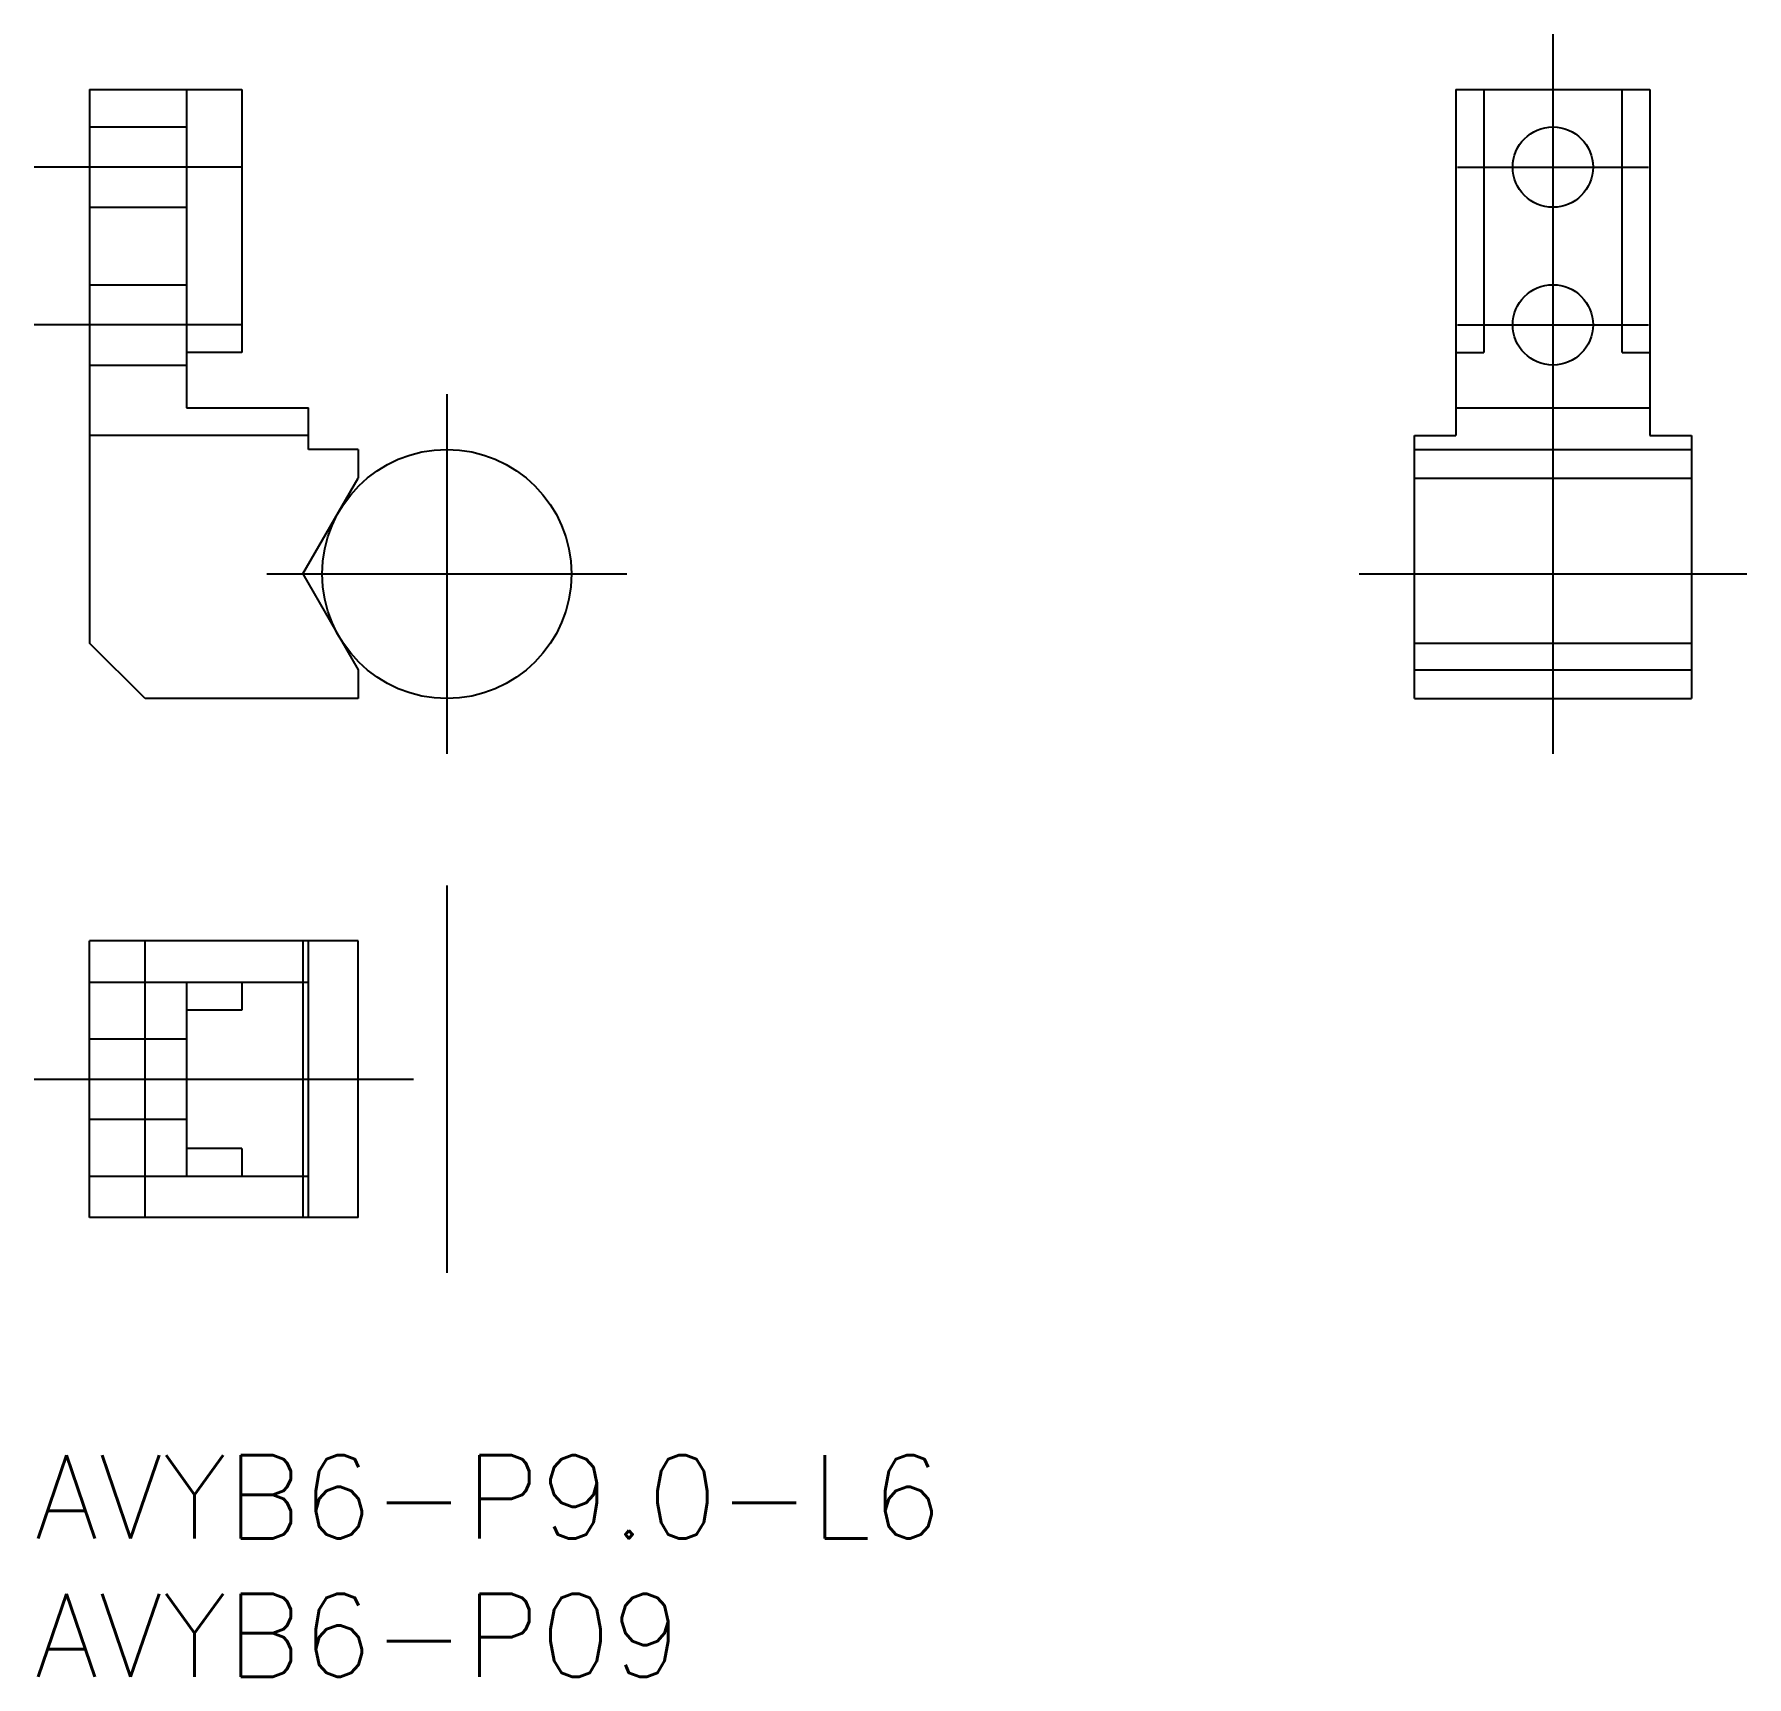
# Model space of a CAD drawing. Extents: x -14.9 to 46.9, y -39.8 to 19.5.
import ezdxf

# ---------------------------------------------------------------- set-up
doc = ezdxf.new("R2010")
doc.units = 0
for name, pattern in [('CENTER', [50.8, 31.75, -6.35, 6.35, -6.35]), ('DASHED', [19.05, 12.7, -6.35]), ('PHANTOM', [63.5, 31.75, -6.35, 6.35, -6.35, 6.35, -6.35])]:
    doc.linetypes.add(name, pattern=pattern)
doc.layers.get('0').update_dxf_attribs({"linetype": 'CONTINUOUS'})
doc.layers.add('CENTER', color=1, linetype='CENTER')
doc.styles.get("Standard").update_dxf_attribs({"font": 'txt.shx', "height": 3, "bigfont": 'bigfont.shx'})

msp = doc.modelspace()

# ---------------------------------------------------------------- linework, layer by layer
at = {"color": 7, "linetype": 'CONTINUOUS'}
for p, q in [((-12.9, 17.5), (-7.4, 17.5)), ((-12.9, 17.5), (-12.9, -2.5)), ((-7.4, 17.5), (-7.4, 8)), ((36.445, 17.5), (43.445, 17.5)), ((36.445, 17.5), (36.445, 5)), ((37.445, 17.5), (37.445, 8)), ((42.445, 8), (42.445, 17.5)), ((43.445, 17.5), (43.445, 5)), ((-9.4, 8), (-9.4, 6)), ((-7.4, 8), (-9.4, 8)), ((36.445, 8), (37.445, 8)), ((42.445, 8), (43.445, 8)), ((-9.4, 6), (-5, 6)), ((-5, 4.5), (-5, 6)), ((36.445, 6), (43.445, 6)), ((-5, 5), (-12.9, 5)), ((34.945, -4.5), (34.945, 5)), ((34.945, 5), (36.445, 5)), ((43.445, 5), (44.945, 5)), ((44.945, 5), (44.945, -4.5)), ((-3.2, 4.5), (-5, 4.5)), ((-3.2, 4.5), (-3.2, 3.464)), ((34.945, 4.5), (44.945, 4.5)), ((-5.2, 0), (-3.2, 3.464)), ((34.945, 3.464), (44.945, 3.464)), ((-5.2, 0), (-3.2, -3.464)), ((34.945, 0), (44.945, 0)), ((34.945, 0), (44.945, 0)), ((-10.9, -4.5), (-12.9, -2.5)), ((-3.2, -3.464), (-3.2, -4.5)), ((34.945, -3.464), (44.945, -3.464)), ((-3.2, -4.5), (-10.9, -4.5)), ((34.945, -4.5), (44.945, -4.5)), ((-3.2, -13.252), (-12.9, -13.252)), ((-12.9, -23.252), (-12.9, -13.252)), ((-10.9, -23.252), (-10.9, -13.252)), ((-3.2, -23.252), (-3.2, -13.252)), ((-3.2, -23.252), (-12.9, -23.252))]:
    msp.add_line(p, q, dxfattribs=at)
at = {"color": 3, "linetype": 'DASHED'}
for p, q in [((-9.4, 17.5), (-9.4, 8)), ((-12.9, 16.15), (-9.4, 16.15)), ((-12.9, 13.25), (-9.4, 13.25)), ((-12.9, 10.45), (-9.4, 10.45)), ((-12.9, 7.55), (-9.4, 7.55)), ((34.945, -2.5), (44.945, -2.5)), ((-5.2, -13.252), (-5.2, -23.252)), ((-5, -23.252), (-5, -13.252)), ((-12.9, -14.752), (-5, -14.752)), ((-9.4, -14.752), (-9.4, -15.752)), ((-7.4, -14.752), (-7.4, -15.752)), ((-7.4, -15.752), (-9.4, -15.752)), ((-9.4, -15.752), (-9.4, -20.752)), ((-9.4, -16.802), (-12.9, -16.802)), ((-9.4, -19.702), (-12.9, -19.702)), ((-7.4, -20.752), (-9.4, -20.752)), ((-9.4, -20.752), (-9.4, -21.752)), ((-7.4, -20.752), (-7.4, -21.752)), ((-12.9, -21.752), (-5, -21.752))]:
    msp.add_line(p, q, dxfattribs=at)
at = {"color": 7, "linetype": 'CONTINUOUS'}
for centre in [(39.945, 14.7), (39.945, 9)]:
    msp.add_circle(centre, 1.45, dxfattribs=at)
at = {"color": 3, "linetype": 'PHANTOM'}
msp.add_circle((0, 0), 4.5, dxfattribs=at)
at = {"layer": 'CENTER', "color": 1, "linetype": 'CENTER'}
for p, q in [((39.945, 19.5), (39.945, -6.5)), ((-7.4, 14.7), (-14.9, 14.7)), ((36.495, 14.7), (43.395, 14.7)), ((-7.4, 9), (-14.9, 9)), ((36.495, 9), (43.395, 9)), ((0, 6.5), (0, -6.5)), ((-6.5, 0), (6.5, 0)), ((32.945, 0), (46.945, 0)), ((0, -11.252), (0, -25.252)), ((-14.9, -18.252), (-1.2, -18.252))]:
    msp.add_line(p, q, dxfattribs=at)

# ---------------------------------------------------------------- texts
at = {"color": 7, "linetype": 'CONTINUOUS'}
for s, p in [('AVYB6-P9.0-L6', (-14.893, -34.84)), ('AVYB6-P09', (-14.893, -39.84))]:
    msp.add_text(s, height=3, dxfattribs=at).set_placement(p)

doc.saveas('drawing.dxf')
